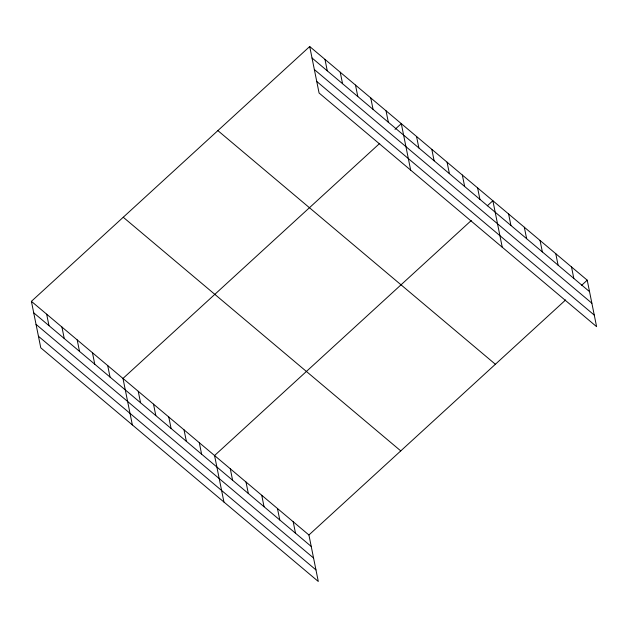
<?xml version="1.0" encoding="UTF-8"?>
<svg xmlns="http://www.w3.org/2000/svg" width="628" height="628" viewBox="0 0 628 628"><rect width="100%" height="100%" fill="white"/><g stroke="black" fill="none" stroke-linecap="round" stroke-linejoin="round"><path stroke-width="0.94" d="M31.4 301.338L308.921 534.985L318.294 581.473L40.773 347.818L31.4 301.338L309.706 46.527L587.227 280.182L596.6 326.662L319.079 93.015L309.706 46.527M379.72 143.38L122.978 378.441L132.351 424.928M395.028 129.368L401.292 123.63L410.665 170.117M471.298 220.483L214.564 455.543L223.937 502.031M487.304 205.835L492.87 200.74L502.243 247.228M308.921 534.985L565.655 299.925M581.661 285.277L587.227 280.182M312.022 57.996L589.543 291.651M314.353 69.551L591.866 303.206M316.755 81.459L594.269 315.107M217.869 130.616L495.382 364.264M123.245 217.249L400.758 450.896M33.716 312.807L311.229 546.454M36.039 324.362L313.56 558.009M38.441 336.263L315.963 569.918M571.504 266.939L573.811 278.408M555.772 253.696L558.088 265.165M540.049 240.461L542.364 251.93M524.325 227.218L526.633 238.687M508.594 213.975L510.909 225.444M477.61 187.89L479.918 199.359M462.341 175.039L464.657 186.508M447.081 162.189L449.389 173.658M431.813 149.338L434.129 160.807M416.552 136.48L418.868 147.957M386.024 110.779L388.339 122.248M370.763 97.929L373.071 109.398M355.495 85.078L357.811 96.547M340.235 72.228L342.55 83.697M324.974 59.377L327.282 70.846M293.19 521.742L295.505 533.219M277.466 508.507L279.782 519.976M261.743 495.264L264.05 506.733M246.011 482.021L248.327 493.498M230.288 468.786L232.603 480.255M199.296 442.693L201.612 454.162M184.035 429.842L186.351 441.311M168.775 416.992L171.083 428.461M153.507 404.142L155.823 415.61M138.246 391.291L140.554 402.76M107.718 365.59L110.033 377.059M92.457 352.74L94.765 364.209M77.189 339.889L79.505 351.358M61.929 327.039L64.237 338.508M46.66 314.188L48.976 325.657"/></g></svg>
